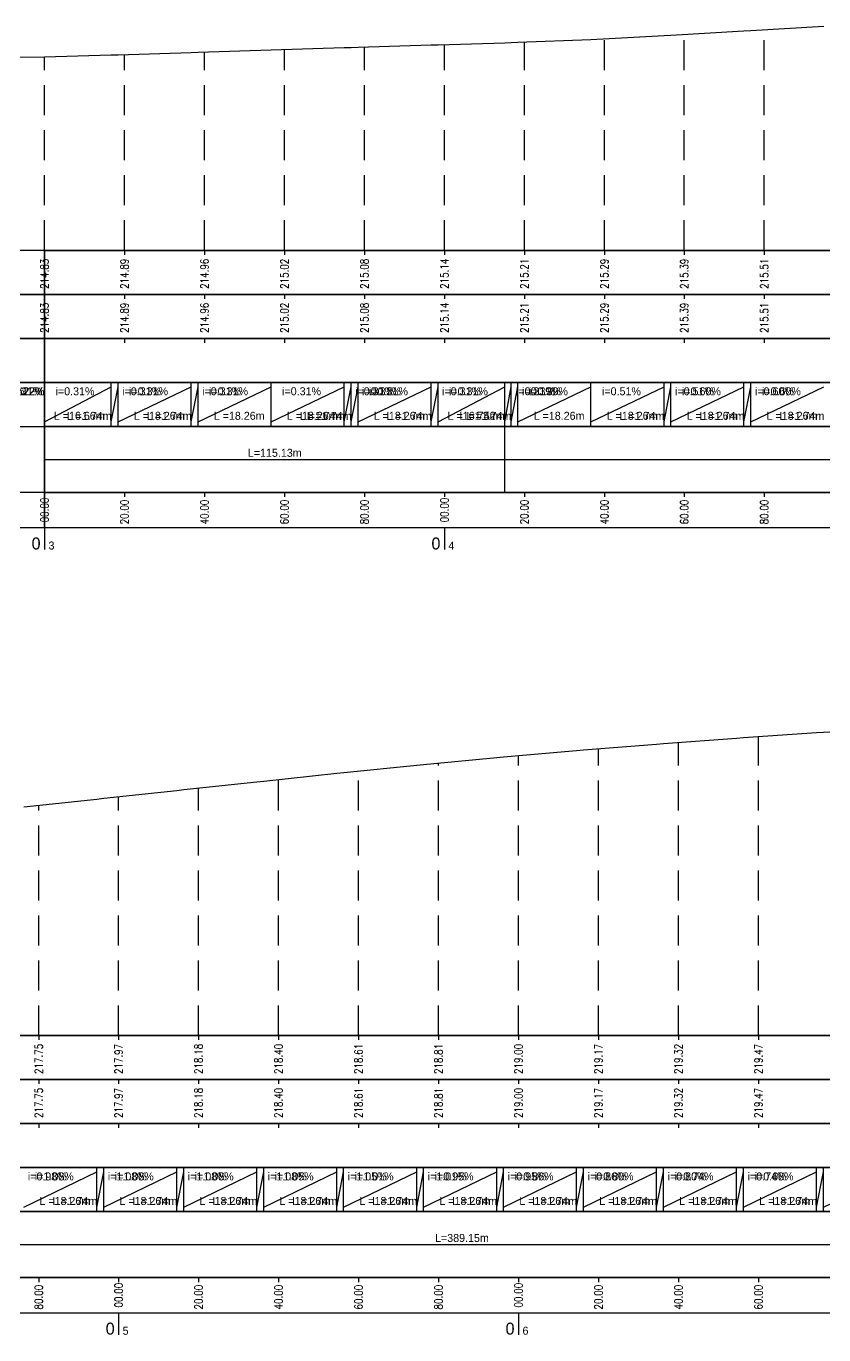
# Model space of a CAD drawing. Header units: metres. Extents: x 7399493 to 7407015, y 5696902 to 5712236.
# Drawn here: x 7406161.8 to 7406361.3, y 5700336.9 to 5700664 of the extents above; entities that cross this region are included whole.
import ezdxf

# ---------------------------------------------------------------- set-up
doc = ezdxf.new("R2010")
doc.units = ezdxf.units.M
doc.linetypes.add('DASHED', pattern=[0.75, 0.5, -0.25])
for name, color, linetype in [('pomoc', 140, 'Continuous'), ('PR_0', 7, 'Continuous'), ('PR_istniejacy_teren', 7, 'Continuous')]:
    doc.layers.add(name, color=color, linetype=linetype)
doc.styles.add('simplex 0.80', font='simplex.shx', dxfattribs={"width": 0.8})

# ---------------------------------------------------------------- blocks, each defined once
blk = doc.blocks.new('*U203')
at = {"layer": 'PR_0', "color": 1, "linetype": 'Continuous', "lineweight": -3, "char_height": 2}
for s, insert, attachment_point in [('i=-0.38%', (7404318.64, 5701496.94), 9), ('i=-0.39%', (7404320.43, 5701496.94), 9), ('i=-0.39%', (7404320.87, 5701496.94), 9), ('i=-0.30%', (7404324.04, 5701496.94), 9), ('i=-0.32%', (7404325.42, 5701496.94), 9), ('i=-0.32%', (7404325.85, 5701496.94), 9), ('i=-0.24%', (7404326.28, 5701496.94), 9), ('i=-0.24%', (7404330.84, 5701496.94), 9), ('i=-0.15%', (7404333.03, 5701496.94), 9), ('i=-0.18%', (7404335.39, 5701496.94), 9), ('i=-0.18%', (7404335.82, 5701496.94), 9), ('i=-0.08%', (7404340.21, 5701496.94), 9), ('i=-0.11%', (7404340.36, 5701496.94), 9), ('i=-0.11%', (7404340.79, 5701496.94), 9), ('i=-0.01%', (7404341.23, 5701496.94), 9), ('i=-0.01%', (7404343.38, 5701496.94), 9), ('i=-0.04%', (7404345.76, 5701496.94), 9), ('i=0.06%', (7404351.26, 5701496.94), 7), ('i=0.02%', (7404354.31, 5701496.94), 7), ('i=0.02%', (7404355.81, 5701496.94), 7), ('i=0.13%', (7404356.23, 5701496.94), 7), ('i=0.13%', (7404360.77, 5701496.94), 7), ('i=0.24%', (7404361.2, 5701496.94), 7), ('i=0.24%', (7404361.63, 5701496.94), 7), ('i=0.20%', (7404361.83, 5701496.94), 7), ('i=0.16%', (7404364.44, 5701496.94), 7), ('i=0.28%', (7404366.16, 5701496.94), 7), ('i=0.21%', (7404370.26, 5701496.94), 7), ('i=0.21%', (7404370.68, 5701496.94), 7), ('i=0.33%', (7404371.11, 5701496.94), 7), ('i=0.33%', (7404375.65, 5701496.94), 7), ('i=0.46%', (7404376.07, 5701496.94), 7), ('i=0.46%', (7404376.49, 5701496.94), 7), ('i=0.40%', (7404377.91, 5701496.94), 7), ('i=0.52%', (7404381.01, 5701496.94), 7), ('i=0.48%', (7404382.08, 5701496.94), 7), ('i=0.47%', (7404385.53, 5701496.94), 7), ('i=0.61%', (7404385.96, 5701496.94), 7), ('i=0.56%', (7404386.24, 5701496.94), 7), ('i=0.51%', (7404390.1, 5701496.94), 7), ('i=0.51%', (7404390.47, 5701496.94), 7), ('i=0.65%', (7404390.9, 5701496.94), 7), ('i=0.58%', (7404393.96, 5701496.94), 7), ('i=0.57%', (7404395.42, 5701496.94), 7), ('i=0.68%', (7404395.84, 5701496.94), 7), ('i=0.68%', (7404396.25, 5701496.94), 7), ('i=0.59%', (7404400.65, 5701496.94), 7), ('i=0.66%', (7404400.77, 5701496.94), 7), ('i=0.66%', (7404401.2, 5701496.94), 7), ('i=0.69%', (7404405.71, 5701496.94), 7), ('i=0.70%', (7404405.73, 5701496.94), 7), ('i=0.70%', (7404405.96, 5701496.94), 7), ('i=0.69%', (7404405.97, 5701496.94), 7), ('i=0.73%', (7404405.97, 5701496.94), 7), ('i=0.73%', (7404406.38, 5701496.94), 7), ('i=0.64%', (7404407.34, 5701496.94), 7), ('i=0.70%', (7404410.65, 5701496.94), 7), ('i=0.61%', (7404414.03, 5701496.94), 7), ('i=0.61%', (7404415.16, 5701496.94), 7), ('i=0.68%', (7404415.58, 5701496.94), 7), ('i=0.68%', (7404420.09, 5701496.94), 7), ('i=0.75%', (7404420.52, 5701496.94), 7), ('i=0.66%', (7404420.72, 5701496.94), 7), ('i=0.65%', (7404425.04, 5701496.94), 7), ('i=0.61%', (7404425.46, 5701496.94), 7), ('i=0.51%', (7404427.41, 5701496.94), 7), ('i=0.51%', (7404429.98, 5701496.94), 7), ('i=0.58%', (7404430.39, 5701496.94), 7), ('i=0.58%', (7404430.81, 5701496.94), 7), ('i=0.49%', (7404434.1, 5701496.94), 7), ('i=0.56%', (7404435.33, 5701496.94), 7), ('i=0.55%', (7404439.84, 5701496.94), 7), ('i=0.62%', (7404440.26, 5701496.94), 7), ('i=0.62%', (7404440.7, 5701496.94), 7), ('i=0.53%', (7404440.79, 5701496.94), 7), ('i=0.58%', (7404445.2, 5701496.94), 7), ('i=0.49%', (7404447.48, 5701496.94), 7), ('i=0.49%', (7404449.72, 5701496.94), 7), ('i=0.56%', (7404450.14, 5701496.94), 7), ('i=0.47%', (7404454.17, 5701496.94), 7), ('i=0.47%', (7404454.64, 5701496.94), 7), ('i=0.53%', (7404455.07, 5701496.94), 7), ('i=0.53%', (7404459.59, 5701496.94), 7), ('i=0.42%', (7404460.01, 5701496.94), 7), ('i=0.33%', (7404460.86, 5701496.94), 7), ('i=0.32%', (7404464.53, 5701496.94), 7), ('i=0.13%', (7404464.95, 5701496.94), 7), ('i=0.13%', (7404465.36, 5701496.94), 7), ('i=0.06%', (7404467.55, 5701496.94), 7), ('i=0.09%', (7404469.88, 5701496.94), 7), ('i=0.09%', (7404470.31, 5701496.94), 7), ('i=0.04%', (7404471.41, 5701496.94), 7), ('i=0.40%', (7404474.82, 5701496.94), 7), ('i=0.40%', (7404475.26, 5701496.94), 7), ('i=0.35%', (7404475.27, 5701496.94), 7), ('i=0.30%', (7404479.43, 5701496.94), 7), ('i=0.43%', (7404479.77, 5701496.94), 7), ('i=0.37%', (7404483.59, 5701496.94), 7), ('i=0.37%', (7404484.29, 5701496.94), 7), ('i=0.38%', (7404484.71, 5701496.94), 7), ('i=0.38%', (7404485.14, 5701496.94), 7), ('i=0.43%', (7404489.67, 5701496.94), 7), ('i=0.43%', (7404490.09, 5701496.94), 7), ('i=0.35%', (7404491.24, 5701496.94), 7), ('i=0.39%', (7404494.62, 5701496.94), 7), ('i=0.39%', (7404499.15, 5701496.94), 7), ('i=0.43%', (7404499.58, 5701496.94), 7), ('i=0.37%', (7404499.68, 5701496.94), 7), ('i=0.37%', (7404500.01, 5701496.94), 7), ('i=0.37%', (7404504.55, 5701496.94), 7), ('i=0.37%', (7404504.97, 5701496.94), 7), ('i=0.31%', (7404507.19, 5701496.94), 7), ('i=0.34%', (7404509.51, 5701496.94), 7), ('i=0.34%', (7404514.06, 5701496.94), 7), ('i=0.37%', (7404514.48, 5701496.94), 7), ('i=0.37%', (7404514.91, 5701496.94), 7), ('i=0.33%', (7404515.8, 5701496.94), 7), ('i=0.35%', (7404519.46, 5701496.94), 7), ('i=0.35%', (7404519.89, 5701496.94), 7), ('i=0.31%', (7404522.98, 5701496.94), 7), ('i=0.31%', (7404524.44, 5701496.94), 7), ('i=0.31%', (7404529, 5701496.94), 7), ('i=0.33%', (7404529.42, 5701496.94), 7), ('i=0.33%', (7404529.85, 5701496.94), 7), ('i=0.30%', (7404531.97, 5701496.94), 7), ('i=0.32%', (7404534.41, 5701496.94), 7), ('i=0.32%', (7404534.84, 5701496.94), 7), ('i=0.31%', (7404537.36, 5701496.94), 7), ('i=0.31%', (7404539.4, 5701496.94), 7), ('i=0.31%', (7404543.96, 5701496.94), 7), ('i=0.31%', (7404544.4, 5701496.94), 7), ('i=0.31%', (7404548.17, 5701496.94), 7), ('i=0.31%', (7404548.96, 5701496.94), 7), ('i=0.31%', (7404549.39, 5701496.94), 7), ('i=0.31%', (7404553.96, 5701496.94), 7), ('i=0.31%', (7404554.39, 5701496.94), 7), ('i=0.31%', (7404558.96, 5701496.94), 7), ('i=0.31%', (7404559.39, 5701496.94), 7), ('i=0.31%', (7404563.96, 5701496.94), 7), ('i=0.31%', (7404564.39, 5701496.94), 7), ('i=0.31%', (7404568.96, 5701496.94), 7), ('i=0.31%', (7404569.39, 5701496.94), 7), ('i=0.31%', (7404573.96, 5701496.94), 7), ('i=0.31%', (7404574.39, 5701496.94), 7), ('i=0.31%', (7404578.96, 5701496.94), 7), ('i=0.31%', (7404579.39, 5701496.94), 7), ('i=0.31%', (7404579.83, 5701496.94), 7), ('i=0.31%', (7404584.39, 5701496.94), 7), ('i=0.31%', (7404588.96, 5701496.94), 7), ('i=0.31%', (7404589.39, 5701496.94), 7), ('i=0.31%', (7404589.83, 5701496.94), 7), ('i=0.31%', (7404594.39, 5701496.94), 7), ('i=0.31%', (7404598.96, 5701496.94), 7), ('i=0.31%', (7404599.39, 5701496.94), 7), ('i=0.31%', (7404603.96, 5701496.94), 7), ('i=0.31%', (7404604.39, 5701496.94), 7), ('i=0.31%', (7404608.96, 5701496.94), 7), ('i=8.22%', (7404609.39, 5701496.94), 7), ('i=8.22%', (7404609.55, 5701496.94), 7), ('L =2.17m', (7404320.85, 5701490.81), 7), ('L =1.79m', (7404323.02, 5701490.81), 7), ('L =0.43m', (7404324.81, 5701490.81), 7), ('L =3.18m', (7404325.24, 5701490.81), 7), ('L =1.38m', (7404328.42, 5701490.81), 7), ('L =0.43m', (7404329.8, 5701490.81), 7), ('L =0.43m', (7404330.23, 5701490.81), 7), ('L =4.56m', (7404330.66, 5701490.81), 7), ('L =2.19m', (7404335.21, 5701490.81), 7), ('L =2.36m', (7404337.4, 5701490.81), 7), ('L =3.05m', (7404349.94, 5701490.81), 9), ('L =0.43m', (7404339.76, 5701490.81), 7), ('L =4.39m', (7404340.19, 5701490.81), 7), ('L =1.49m', (7404351.43, 5701490.81), 9), ('L =0.43m', (7404351.86, 5701490.81), 9), ('L =0.15m', (7404344.58, 5701490.81), 7), ('L =0.43m', (7404344.73, 5701490.81), 7), ('L =0.43m', (7404345.17, 5701490.81), 7), ('L =4.54m', (7404356.39, 5701490.81), 9), ('L =2.16m', (7404345.6, 5701490.81), 7), ('L =0.43m', (7404356.82, 5701490.81), 9), ('L =0.43m', (7404357.26, 5701490.81), 9), ('L =0.20m', (7404357.46, 5701490.81), 9), ('L =2.38m', (7404347.76, 5701490.81), 7), ('L =2.61m', (7404360.06, 5701490.81), 9), ('L =1.72m', (7404361.78, 5701490.81), 9), ('L =4.10m', (7404365.89, 5701490.81), 9), ('L =0.42m', (7404366.31, 5701490.81), 9), ('L =0.43m', (7404366.74, 5701490.81), 9), ('L =4.54m', (7404371.27, 5701490.81), 9), ('L =0.42m', (7404371.69, 5701490.81), 9), ('L =0.42m', (7404372.11, 5701490.81), 9), ('L =1.43m', (7404373.54, 5701490.81), 9), ('L =3.10m', (7404376.64, 5701490.81), 9), ('L =1.06m', (7404377.7, 5701490.81), 9), ('L =3.45m', (7404381.15, 5701490.81), 9), ('L =0.43m', (7404381.58, 5701490.81), 9), ('L =0.28m', (7404381.86, 5701490.81), 9), ('L =3.86m', (7404385.72, 5701490.81), 9), ('L =0.37m', (7404386.09, 5701490.81), 9), ('L =0.43m', (7404386.53, 5701490.81), 9), ('L =3.06m', (7404389.58, 5701490.81), 9), ('L =1.46m', (7404391.04, 5701490.81), 9), ('L =0.42m', (7404391.46, 5701490.81), 9), ('L =0.42m', (7404391.88, 5701490.81), 9), ('L =4.39m', (7404396.27, 5701490.81), 9), ('L =0.13m', (7404396.4, 5701490.81), 9), ('L =0.43m', (7404396.83, 5701490.81), 9), ('L =4.51m', (7404401.33, 5701490.81), 9), ('L =0.02m', (7404401.36, 5701490.81), 9), ('L =0.23m', (7404401.59, 5701490.81), 9), ('L =0.01m', (7404401.6, 5701490.81), 9), ('L =0.00m', (7404401.6, 5701490.81), 9), ('L =0.40m', (7404402, 5701490.81), 9), ('L =0.96m', (7404402.96, 5701490.81), 9), ('L =3.31m', (7404406.27, 5701490.81), 9), ('L =3.38m', (7404409.65, 5701490.81), 9), ('L =1.13m', (7404410.78, 5701490.81), 9), ('L =0.42m', (7404411.21, 5701490.81), 9), ('L =4.51m', (7404415.72, 5701490.81), 9), ('L =0.43m', (7404416.14, 5701490.81), 9), ('L =0.20m', (7404416.34, 5701490.81), 9), ('L =4.32m', (7404420.66, 5701490.81), 9), ('L =0.42m', (7404421.08, 5701490.81), 9), ('L =1.95m', (7404423.03, 5701490.81), 9), ('L =2.57m', (7404425.6, 5701490.81), 9), ('L =0.41m', (7404426.02, 5701490.81), 9), ('L =0.41m', (7404426.43, 5701490.81), 9), ('L =3.29m', (7404429.72, 5701490.81), 9), ('L =1.23m', (7404430.95, 5701490.81), 9), ('L =4.51m', (7404435.46, 5701490.81), 9), ('L =0.42m', (7404435.89, 5701490.81), 9), ('L =0.43m', (7404436.32, 5701490.81), 9), ('L =0.09m', (7404436.41, 5701490.81), 9), ('L =4.41m', (7404440.83, 5701490.81), 9), ('L =2.28m', (7404443.1, 5701490.81), 9), ('L =2.24m', (7404445.35, 5701490.81), 9), ('L =0.42m', (7404445.76, 5701490.81), 9), ('L =4.03m', (7404449.79, 5701490.81), 9), ('L =0.47m', (7404450.27, 5701490.81), 9), ('L =0.43m', (7404450.7, 5701490.81), 9), ('L =4.51m', (7404455.21, 5701490.81), 9), ('L =0.42m', (7404455.63, 5701490.81), 9), ('L =0.85m', (7404456.49, 5701490.81), 9), ('L =3.67m', (7404460.16, 5701490.81), 9), ('L =0.41m', (7404460.57, 5701490.81), 9), ('L =0.42m', (7404460.99, 5701490.81), 9), ('L =2.19m', (7404463.18, 5701490.81), 9), ('L =2.33m', (7404465.51, 5701490.81), 9), ('L =0.43m', (7404465.94, 5701490.81), 9), ('L =1.10m', (7404467.03, 5701490.81), 9), ('L =3.41m', (7404470.45, 5701490.81), 9), ('L =0.43m', (7404470.88, 5701490.81), 9), ('L =0.01m', (7404470.89, 5701490.81), 9), ('L =4.16m', (7404475.05, 5701490.81), 9), ('L =0.34m', (7404475.39, 5701490.81), 9), ('L =3.83m', (7404479.22, 5701490.81), 9), ('L =0.69m', (7404479.91, 5701490.81), 9), ('L =0.43m', (7404480.34, 5701490.81), 9), ('L =0.42m', (7404480.76, 5701490.81), 9), ('L =4.53m', (7404485.29, 5701490.81), 9), ('L =0.42m', (7404485.72, 5701490.81), 9), ('L =1.15m', (7404486.87, 5701490.81), 9), ('L =3.38m', (7404490.25, 5701490.81), 9), ('L =4.53m', (7404494.78, 5701490.81), 9), ('L =0.43m', (7404495.21, 5701490.81), 9), ('L =0.09m', (7404495.3, 5701490.81), 9), ('L =0.34m', (7404495.64, 5701490.81), 9), ('L =4.53m', (7404500.17, 5701490.81), 9), ('L =0.42m', (7404500.59, 5701490.81), 9), ('L =2.23m', (7404502.82, 5701490.81), 9), ('L =2.32m', (7404505.14, 5701490.81), 9), ('L =4.55m', (7404509.68, 5701490.81), 9), ('L =0.42m', (7404510.11, 5701490.81), 9), ('L =0.43m', (7404510.54, 5701490.81), 9), ('L =0.89m', (7404511.43, 5701490.81), 9), ('L =3.66m', (7404515.08, 5701490.81), 9), ('L =0.43m', (7404515.51, 5701490.81), 9), ('L =3.09m', (7404518.6, 5701490.81), 9), ('L =1.46m', (7404520.06, 5701490.81), 9), ('L =4.56m', (7404524.62, 5701490.81), 9), ('L =0.43m', (7404525.05, 5701490.81), 9), ('L =0.43m', (7404525.48, 5701490.81), 9), ('L =2.12m', (7404527.59, 5701490.81), 9), ('L =2.44m', (7404530.03, 5701490.81), 9), ('L =0.43m', (7404530.47, 5701490.81), 9), ('L =2.52m', (7404532.99, 5701490.81), 9), ('L =2.04m', (7404535.03, 5701490.81), 9), ('L =4.56m', (7404539.59, 5701490.81), 9), ('L =0.43m', (7404540.02, 5701490.81), 9), ('L =3.78m', (7404543.8, 5701490.81), 9), ('L =0.79m', (7404544.59, 5701490.81), 9), ('L =0.43m', (7404545.02, 5701490.81), 9), ('L =4.57m', (7404549.59, 5701490.81), 9), ('L =0.43m', (7404550.02, 5701490.81), 9), ('L =4.57m', (7404554.59, 5701490.81), 9), ('L =0.43m', (7404555.02, 5701490.81), 9), ('L =4.57m', (7404559.59, 5701490.81), 9), ('L =0.43m', (7404560.02, 5701490.81), 9), ('L =4.57m', (7404564.59, 5701490.81), 9), ('L =0.43m', (7404565.02, 5701490.81), 9), ('L =4.57m', (7404569.59, 5701490.81), 9), ('L =0.43m', (7404570.02, 5701490.81), 9), ('L =4.57m', (7404574.59, 5701490.81), 9), ('L =0.43m', (7404575.02, 5701490.81), 9), ('L =0.43m', (7404575.45, 5701490.81), 9), ('L =4.57m', (7404580.02, 5701490.81), 9), ('L =4.57m', (7404584.59, 5701490.81), 9), ('L =0.43m', (7404585.02, 5701490.81), 9), ('L =0.43m', (7404585.45, 5701490.81), 9), ('L =4.57m', (7404590.02, 5701490.81), 9), ('L =4.57m', (7404594.59, 5701490.81), 9), ('L =0.43m', (7404595.02, 5701490.81), 9), ('L =4.57m', (7404599.59, 5701490.81), 9), ('L =0.43m', (7404600.02, 5701490.81), 9), ('L =4.57m', (7404604.59, 5701490.81), 9), ('L =0.43m', (7404605.02, 5701490.81), 9), ('L =0.15m', (7404605.17, 5701490.81), 9), ('L =1.59m', (7404606.76, 5701490.81), 9)]:
    blk.add_mtext(s, dxfattribs=dict(at, insert=insert, attachment_point=attachment_point))
blk = doc.blocks.new('*U225')
at = {"layer": 'pomoc', "color": 7, "linetype": 'DASHED', "lineweight": -3, "ltscale": 15}
for p, q in [((640, 0), (640, 73.24)), ((660, 0), (660, 74.7)), ((600, 0), (600, 69.95)), ((620, 0), (620, 71.66)), ((560, 0), (560, 66.09)), ((580, 0), (580, 68.09)), ((540, 0), (540, 64)), ((500, 0), (500, 59.69)), ((520, 0), (520, 61.85)), ((480, 0), (480, 57.53))]:
    blk.add_line(p, q, dxfattribs=at)
at = {"layer": 'pomoc', "color": 7, "linetype": 'Continuous', "lineweight": -3}
for p, q in [((0, 0), (844.51, 0)), ((480, -11), (480, -12.1)), ((500, -11), (500, -12.1)), ((520, -11), (520, -12.1)), ((540, -11), (540, -12.1)), ((560, -11), (560, -12.1)), ((580, -11), (580, -12.1)), ((600, -11), (600, -12.1)), ((620, -11), (620, -12.1)), ((640, -11), (640, -12.1)), ((660, -11), (660, -12.1)), ((480, -22), (480, -23.1)), ((500, -22), (500, -23.1)), ((520, -22), (520, -23.1)), ((540, -22), (540, -23.1)), ((560, -22), (560, -23.1)), ((580, -22), (580, -23.1)), ((600, -22), (600, -23.1)), ((620, -22), (620, -23.1)), ((640, -22), (640, -23.1)), ((660, -22), (660, -23.1)), ((480, -60.5), (480, -61.6)), ((500, -60.5), (500, -61.6)), ((520, -60.5), (520, -61.6)), ((540, -60.5), (540, -61.6)), ((560, -60.5), (560, -61.6)), ((580, -60.5), (580, -61.6)), ((600, -60.5), (600, -61.6)), ((620, -60.5), (620, -61.6)), ((640, -60.5), (640, -61.6)), ((660, -60.5), (660, -61.6)), ((500, -69.3), (500, -74.8)), ((600, -69.3), (600, -74.8))]:
    blk.add_line(p, q, dxfattribs=at)
at = {"layer": 'pomoc', "color": 1, "linetype": 'Continuous', "lineweight": -3}
for p, q in [((480, 0), (480, -1.1)), ((500, 0), (500, -1.1)), ((520, 0), (520, -1.1)), ((540, 0), (540, -1.1)), ((560, 0), (560, -1.1)), ((580, 0), (580, -1.1)), ((600, 0), (600, -1.1)), ((620, 0), (620, -1.1)), ((640, 0), (640, -1.1)), ((660, 0), (660, -1.1)), ((480, -22), (480, -23.1)), ((500, -22), (500, -23.1)), ((520, -22), (520, -23.1)), ((540, -22), (540, -23.1)), ((560, -22), (560, -23.1)), ((580, -22), (580, -23.1)), ((600, -22), (600, -23.1)), ((620, -22), (620, -23.1)), ((640, -22), (640, -23.1)), ((660, -22), (660, -23.1)), ((476.27, -42.9), (494.54, -34.1)), ((494.54, -44), (494.54, -33)), ((494.54, -42.9), (496.27, -34.1)), ((496.27, -44), (496.27, -33)), ((496.27, -42.9), (514.54, -34.1)), ((514.54, -44), (514.54, -33)), ((514.54, -42.9), (516.27, -34.1)), ((516.27, -44), (516.27, -33)), ((516.27, -42.9), (534.54, -34.1)), ((534.54, -44), (534.54, -33)), ((534.54, -42.9), (536.27, -34.1)), ((536.27, -44), (536.27, -33)), ((536.27, -42.9), (554.54, -34.1)), ((554.54, -44), (554.54, -33)), ((554.54, -42.9), (556.27, -34.1)), ((556.27, -44), (556.27, -33)), ((556.27, -42.9), (574.54, -34.1)), ((574.54, -44), (574.54, -33)), ((574.54, -42.9), (576.27, -34.1)), ((576.27, -44), (576.27, -33)), ((576.27, -42.9), (594.54, -34.1)), ((594.54, -44), (594.54, -33)), ((594.54, -42.9), (596.27, -34.1)), ((596.27, -44), (596.27, -33)), ((596.27, -42.9), (614.54, -34.1)), ((614.54, -44), (614.54, -33)), ((614.54, -42.9), (616.27, -34.1)), ((616.27, -44), (616.27, -33)), ((616.27, -42.9), (634.54, -34.1)), ((634.54, -44), (634.54, -33)), ((634.54, -42.9), (636.27, -34.1)), ((636.27, -44), (636.27, -33)), ((636.27, -42.9), (654.54, -34.1)), ((654.54, -44), (654.54, -33)), ((654.54, -42.9), (656.27, -34.1)), ((656.27, -44), (656.27, -33)), ((656.27, -42.9), (674.54, -34.1)), ((674.54, -44), (674.54, -33)), ((674.54, -42.9), (676.27, -34.1)), ((676.27, -44), (676.27, -33)), ((676.27, -42.9), (694.54, -34.1)), ((391.27, -52.25), (780.41, -52.25))]:
    blk.add_line(p, q, dxfattribs=at)
at = {"layer": 'pomoc', "color": 7, "linetype": 'Continuous', "lineweight": -3}
for points in [[(0, -11), (844.51, -11), (844.51, 0), (0, 0)], [(0, -22), (844.51, -22), (844.51, -11), (0, -11)], [(0, -33), (844.51, -33), (844.51, -22), (0, -22)], [(0, -33), (844.51, -33), (844.51, -22), (0, -22)], [(0, -44), (844.51, -44), (844.51, -33), (0, -33)], [(0, -60.5), (844.51, -60.5), (844.51, -44), (0, -44)], [(0, -69.3), (844.51, -69.3), (844.51, -60.5), (0, -60.5)]]:
    blk.add_3dface(points, dxfattribs=at)
blk = doc.blocks.new('*U223')
at = {"layer": 'pomoc', "color": 1, "linetype": 'Continuous', "lineweight": -3, "char_height": 2, "attachment_point": 6, "rotation": 90, "style": 'simplex 0.80'}
for s, insert in [('217.75', (7404272.32, 5700412.7)), ('217.97', (7404292.32, 5700412.7)), ('218.18', (7404312.32, 5700412.7)), ('218.40', (7404332.32, 5700412.7)), ('218.61', (7404352.32, 5700412.7)), ('218.81', (7404372.32, 5700412.7)), ('219.00', (7404392.32, 5700412.7)), ('219.17', (7404412.32, 5700412.7)), ('219.32', (7404432.32, 5700412.7)), ('219.47', (7404452.32, 5700412.7))]:
    blk.add_mtext(s, dxfattribs=dict(at, insert=insert))
blk = doc.blocks.new('*U222')
at = {"layer": 'pomoc', "color": 1, "linetype": 'Continuous', "lineweight": -3, "char_height": 2, "attachment_point": 6, "rotation": 90, "style": 'simplex 0.80'}
for s, insert in [('217.75', (7404272.32, 5700401.7)), ('217.97', (7404292.32, 5700401.7)), ('218.18', (7404312.32, 5700401.7)), ('218.40', (7404332.32, 5700401.7)), ('218.61', (7404352.32, 5700401.7)), ('218.81', (7404372.32, 5700401.7)), ('219.00', (7404392.32, 5700401.7)), ('219.17', (7404412.32, 5700401.7)), ('219.32', (7404432.32, 5700401.7)), ('219.47', (7404452.32, 5700401.7))]:
    blk.add_mtext(s, dxfattribs=dict(at, insert=insert))
blk = doc.blocks.new('*U221')
at = {"layer": 'PR_0', "color": 1, "linetype": 'Continuous', "lineweight": -3, "char_height": 2}
for s, insert, attachment_point in [('i=0.98%', (7404269.61, 5700378.54), 7), ('i=1.08%', (7404271.35, 5700378.54), 7), ('i=1.08%', (7404289.61, 5700378.54), 7), ('i=1.08%', (7404291.35, 5700378.54), 7), ('i=1.08%', (7404309.61, 5700378.54), 7), ('i=1.08%', (7404311.35, 5700378.54), 7), ('i=1.08%', (7404329.61, 5700378.54), 7), ('i=1.05%', (7404331.35, 5700378.54), 7), ('i=1.05%', (7404349.61, 5700378.54), 7), ('i=1.01%', (7404351.35, 5700378.54), 7), ('i=1.01%', (7404369.61, 5700378.54), 7), ('i=0.95%', (7404371.35, 5700378.54), 7), ('i=0.95%', (7404389.61, 5700378.54), 7), ('i=0.86%', (7404391.35, 5700378.54), 7), ('i=0.86%', (7404409.61, 5700378.54), 7), ('i=0.80%', (7404411.35, 5700378.54), 7), ('i=0.80%', (7404429.61, 5700378.54), 7), ('i=0.74%', (7404431.35, 5700378.54), 7), ('i=0.74%', (7404449.61, 5700378.54), 7), ('i=0.68%', (7404451.35, 5700378.54), 7), ('L =18.26m', (7404285.23, 5700372.41), 9), ('L =1.74m', (7404286.97, 5700372.41), 9), ('L =18.26m', (7404305.23, 5700372.41), 9), ('L =1.74m', (7404306.97, 5700372.41), 9), ('L =18.26m', (7404325.23, 5700372.41), 9), ('L =1.74m', (7404326.97, 5700372.41), 9), ('L =18.26m', (7404345.23, 5700372.41), 9), ('L =1.74m', (7404346.97, 5700372.41), 9), ('L =18.26m', (7404365.23, 5700372.41), 9), ('L =1.74m', (7404366.97, 5700372.41), 9), ('L =18.26m', (7404385.23, 5700372.41), 9), ('L =1.74m', (7404386.97, 5700372.41), 9), ('L =18.26m', (7404405.23, 5700372.41), 9), ('L =1.74m', (7404406.97, 5700372.41), 9), ('L =18.26m', (7404425.23, 5700372.41), 9), ('L =1.74m', (7404426.97, 5700372.41), 9), ('L =18.26m', (7404445.23, 5700372.41), 9), ('L =1.74m', (7404446.97, 5700372.41), 9), ('L =18.26m', (7404465.23, 5700372.41), 9), ('L =1.74m', (7404466.97, 5700372.41), 9)]:
    blk.add_mtext(s, dxfattribs=dict(at, insert=insert, attachment_point=attachment_point))
blk = doc.blocks.new('*U220')
at = {"layer": 'pomoc', "color": 1, "linetype": 'Continuous', "lineweight": -3, "insert": (7404378.17, 5700363.16), "char_height": 2, "attachment_point": 8}
blk.add_mtext('L=389.15m', dxfattribs=at)
blk = doc.blocks.new('*U219')
at = {"layer": 'pomoc', "color": 1, "linetype": 'Continuous', "lineweight": -3, "char_height": 2, "attachment_point": 5, "rotation": 90, "style": 'simplex 0.80'}
for s, insert in [('80.00', (7404272.32, 5700349.39)), ('00.00', (7404292.32, 5700349.89)), ('20.00', (7404312.32, 5700349.39)), ('40.00', (7404332.32, 5700349.39)), ('60.00', (7404352.32, 5700349.39)), ('80.00', (7404372.32, 5700349.39)), ('00.00', (7404392.32, 5700349.89)), ('20.00', (7404412.32, 5700349.39)), ('40.00', (7404432.32, 5700349.39)), ('60.00', (7404452.32, 5700349.39))]:
    blk.add_mtext(s, dxfattribs=dict(at, insert=insert))
blk = doc.blocks.new('*U218')
at = {"layer": 'pomoc', "color": 1, "linetype": 'Continuous', "lineweight": -3}
for s, insert, char_height, attachment_point in [('0', (7404291.32, 5700339.99), 3, 9), ('5', (7404293.32, 5700339.98), 2, 7), ('0', (7404391.32, 5700339.99), 3, 9), ('6', (7404393.32, 5700339.98), 2, 7)]:
    blk.add_mtext(s, dxfattribs=dict(at, insert=insert, char_height=char_height, attachment_point=attachment_point))
blk = doc.blocks.new('*U265')
at = {"layer": 'pomoc', "color": 1, "linetype": 'Continuous', "lineweight": -3, "char_height": 2, "attachment_point": 6, "rotation": 90, "style": 'simplex 0.80'}
for s, insert in [('214.83', (7403781.69, 5701203.02)), ('214.89', (7403801.69, 5701203.02)), ('214.96', (7403821.69, 5701203.02)), ('215.02', (7403841.69, 5701203.02)), ('215.08', (7403861.69, 5701203.02)), ('215.14', (7403881.69, 5701203.02)), ('215.21', (7403901.69, 5701203.02)), ('215.29', (7403921.69, 5701203.02)), ('215.39', (7403941.69, 5701203.02)), ('215.51', (7403961.69, 5701203.02))]:
    blk.add_mtext(s, dxfattribs=dict(at, insert=insert))
blk = doc.blocks.new('*U264')
at = {"layer": 'pomoc', "color": 1, "linetype": 'Continuous', "lineweight": -3, "char_height": 2, "attachment_point": 6, "rotation": 90, "style": 'simplex 0.80'}
for s, insert in [('214.83', (7403781.69, 5701192.02)), ('214.89', (7403801.69, 5701192.02)), ('214.96', (7403821.69, 5701192.02)), ('215.02', (7403841.69, 5701192.02)), ('215.08', (7403861.69, 5701192.02)), ('215.14', (7403881.69, 5701192.02)), ('215.21', (7403901.69, 5701192.02)), ('215.29', (7403921.69, 5701192.02)), ('215.39', (7403941.69, 5701192.02)), ('215.51', (7403961.69, 5701192.02))]:
    blk.add_mtext(s, dxfattribs=dict(at, insert=insert))
blk = doc.blocks.new('*U263')
at = {"layer": 'PR_0', "color": 1, "linetype": 'Continuous', "lineweight": -3, "char_height": 2}
for s, insert, attachment_point in [('i=0.31%', (7403784.44, 5701168.86), 7), ('i=0.31%', (7403801.1, 5701168.86), 7), ('i=0.31%', (7403802.84, 5701168.86), 7), ('i=0.31%', (7403821.1, 5701168.86), 7), ('i=0.31%', (7403822.84, 5701168.86), 7), ('i=0.31%', (7403841.1, 5701168.86), 7), ('i=0.31%', (7403859.36, 5701168.86), 7), ('i=0.31%', (7403861.1, 5701168.86), 7), ('i=0.31%', (7403862.84, 5701168.86), 7), ('i=0.31%', (7403881.1, 5701168.86), 7), ('i=0.31%', (7403882.84, 5701168.86), 7), ('i=0.31%', (7403899.58, 5701168.86), 7), ('i=0.39%', (7403901.1, 5701168.86), 7), ('i=0.39%', (7403902.84, 5701168.86), 7), ('i=0.51%', (7403921.1, 5701168.86), 7), ('i=0.51%', (7403939.36, 5701168.86), 7), ('i=0.60%', (7403941.1, 5701168.86), 7), ('i=0.60%', (7403959.36, 5701168.86), 7), ('i=0.60%', (7403961.1, 5701168.86), 7), ('L =16.66m', (7403796.72, 5701162.73), 9), ('L =1.74m', (7403798.46, 5701162.73), 9), ('L =18.26m', (7403816.72, 5701162.73), 9), ('L =1.74m', (7403818.46, 5701162.73), 9), ('L =18.26m', (7403836.72, 5701162.73), 9), ('L =18.26m', (7403854.98, 5701162.73), 9), ('L =1.74m', (7403856.72, 5701162.73), 9), ('L =1.74m', (7403858.46, 5701162.73), 9), ('L =18.26m', (7403876.72, 5701162.73), 9), ('L =1.74m', (7403878.46, 5701162.73), 9), ('L =16.74m', (7403895.2, 5701162.73), 9), ('L =1.52m', (7403896.72, 5701162.73), 9), ('L =1.74m', (7403898.46, 5701162.73), 9), ('L =18.26m', (7403916.72, 5701162.73), 9), ('L =18.26m', (7403934.98, 5701162.73), 9), ('L =1.74m', (7403936.72, 5701162.73), 9), ('L =18.26m', (7403954.98, 5701162.73), 9), ('L =1.74m', (7403956.72, 5701162.73), 9), ('L =18.26m', (7403974.98, 5701162.73), 9), ('L =1.74m', (7403976.72, 5701162.73), 9)]:
    blk.add_mtext(s, dxfattribs=dict(at, insert=insert, attachment_point=attachment_point))
blk = doc.blocks.new('*U262')
at = {"layer": 'pomoc', "color": 1, "linetype": 'Continuous', "lineweight": -3, "insert": (7403839.26, 5701153.48), "char_height": 2, "attachment_point": 8}
blk.add_mtext('L=115.13m', dxfattribs=at)
blk = doc.blocks.new('*U261')
at = {"layer": 'pomoc', "color": 1, "linetype": 'Continuous', "lineweight": -3, "char_height": 2, "attachment_point": 5, "rotation": 90, "style": 'simplex 0.80'}
for s, insert in [('00.00', (7403781.69, 5701140.21)), ('20.00', (7403801.69, 5701139.71)), ('40.00', (7403821.69, 5701139.71)), ('60.00', (7403841.69, 5701139.71)), ('80.00', (7403861.69, 5701139.71)), ('00.00', (7403881.69, 5701140.21)), ('20.00', (7403901.69, 5701139.71)), ('40.00', (7403921.69, 5701139.71)), ('60.00', (7403941.69, 5701139.71)), ('80.00', (7403961.69, 5701139.71))]:
    blk.add_mtext(s, dxfattribs=dict(at, insert=insert))

msp = doc.modelspace()

# ---------------------------------------------------------------- linework, layer by layer
at = {"layer": 'pomoc', "color": 7, "linetype": 'DASHED', "lineweight": -3, "ltscale": 15}
for p, q in [((7406326.36, 5700607.95), (7406326.36, 5700661.89)), ((7406346.36, 5700607.95), (7406346.36, 5700663.08)), ((7406226.36, 5700607.95), (7406226.36, 5700658.14)), ((7406246.36, 5700607.95), (7406246.36, 5700658.76)), ((7406266.36, 5700607.95), (7406266.36, 5700659.38)), ((7406286.36, 5700607.95), (7406286.36, 5700660.02)), ((7406306.36, 5700607.95), (7406306.36, 5700660.84)), ((7406166.36, 5700607.95), (7406166.36, 5700656.28)), ((7406186.36, 5700607.95), (7406186.36, 5700656.9)), ((7406206.36, 5700607.95), (7406206.36, 5700657.52))]:
    msp.add_line(p, q, dxfattribs=at)
at = {"layer": 'pomoc', "color": 7, "linetype": 'Continuous', "lineweight": -3}
for p, q in [((7406166.36, 5700607.95), (7407002.71, 5700607.95)), ((7406166.36, 5700596.95), (7406166.36, 5700595.85)), ((7406186.36, 5700596.95), (7406186.36, 5700595.85)), ((7406206.36, 5700596.95), (7406206.36, 5700595.85)), ((7406226.36, 5700596.95), (7406226.36, 5700595.85)), ((7406246.36, 5700596.95), (7406246.36, 5700595.85)), ((7406266.36, 5700596.95), (7406266.36, 5700595.85)), ((7406286.36, 5700596.95), (7406286.36, 5700595.85)), ((7406306.36, 5700596.95), (7406306.36, 5700595.85)), ((7406326.36, 5700596.95), (7406326.36, 5700595.85)), ((7406346.36, 5700596.95), (7406346.36, 5700595.85)), ((7406166.36, 5700585.95), (7406166.36, 5700584.85)), ((7406186.36, 5700585.95), (7406186.36, 5700584.85)), ((7406206.36, 5700585.95), (7406206.36, 5700584.85)), ((7406226.36, 5700585.95), (7406226.36, 5700584.85)), ((7406246.36, 5700585.95), (7406246.36, 5700584.85)), ((7406266.36, 5700585.95), (7406266.36, 5700584.85)), ((7406286.36, 5700585.95), (7406286.36, 5700584.85)), ((7406306.36, 5700585.95), (7406306.36, 5700584.85)), ((7406326.36, 5700585.95), (7406326.36, 5700584.85)), ((7406346.36, 5700585.95), (7406346.36, 5700584.85)), ((7406166.36, 5700547.45), (7406166.36, 5700546.35)), ((7406166.36, 5700547.45), (7406166.36, 5700546.35)), ((7406186.36, 5700547.45), (7406186.36, 5700546.35)), ((7406206.36, 5700547.45), (7406206.36, 5700546.35)), ((7406226.36, 5700547.45), (7406226.36, 5700546.35)), ((7406246.36, 5700547.45), (7406246.36, 5700546.35)), ((7406266.36, 5700547.45), (7406266.36, 5700546.35)), ((7406286.36, 5700547.45), (7406286.36, 5700546.35)), ((7406306.36, 5700547.45), (7406306.36, 5700546.35)), ((7406326.36, 5700547.45), (7406326.36, 5700546.35)), ((7406346.36, 5700547.45), (7406346.36, 5700546.35)), ((7406166.36, 5700538.65), (7406166.36, 5700533.15)), ((7406266.36, 5700538.65), (7406266.36, 5700533.15))]:
    msp.add_line(p, q, dxfattribs=at)
at = {"layer": 'pomoc', "color": 1, "linetype": 'Continuous', "lineweight": -3}
for p, q in [((7406166.36, 5700607.95), (7406166.36, 5700606.85)), ((7406186.36, 5700607.95), (7406186.36, 5700606.85)), ((7406206.36, 5700607.95), (7406206.36, 5700606.85)), ((7406226.36, 5700607.95), (7406226.36, 5700606.85)), ((7406246.36, 5700607.95), (7406246.36, 5700606.85)), ((7406266.36, 5700607.95), (7406266.36, 5700606.85)), ((7406286.36, 5700607.95), (7406286.36, 5700606.85)), ((7406306.36, 5700607.95), (7406306.36, 5700606.85)), ((7406326.36, 5700607.95), (7406326.36, 5700606.85)), ((7406346.36, 5700607.95), (7406346.36, 5700606.85)), ((7406166.36, 5700585.95), (7406166.36, 5700584.85)), ((7406186.36, 5700585.95), (7406186.36, 5700584.85)), ((7406206.36, 5700585.95), (7406206.36, 5700584.85)), ((7406226.36, 5700585.95), (7406226.36, 5700584.85)), ((7406246.36, 5700585.95), (7406246.36, 5700584.85)), ((7406266.36, 5700585.95), (7406266.36, 5700584.85)), ((7406286.36, 5700585.95), (7406286.36, 5700584.85)), ((7406306.36, 5700585.95), (7406306.36, 5700584.85)), ((7406326.36, 5700585.95), (7406326.36, 5700584.85)), ((7406346.36, 5700585.95), (7406346.36, 5700584.85)), ((7406166.36, 5700563.95), (7406166.36, 5700574.95)), ((7406166.36, 5700565.05), (7406183.02, 5700573.85)), ((7406183.02, 5700563.95), (7406183.02, 5700574.95)), ((7406183.02, 5700565.05), (7406184.76, 5700573.85)), ((7406184.76, 5700563.95), (7406184.76, 5700574.95)), ((7406184.76, 5700565.05), (7406203.02, 5700573.85)), ((7406203.02, 5700563.95), (7406203.02, 5700574.95)), ((7406203.02, 5700565.05), (7406204.76, 5700573.85)), ((7406204.76, 5700563.95), (7406204.76, 5700574.95)), ((7406204.76, 5700565.05), (7406223.02, 5700573.85)), ((7406223.02, 5700563.95), (7406223.02, 5700574.95)), ((7406223.02, 5700565.05), (7406241.28, 5700573.85)), ((7406241.28, 5700563.95), (7406241.28, 5700574.95)), ((7406241.28, 5700565.05), (7406243.02, 5700573.85)), ((7406243.02, 5700563.95), (7406243.02, 5700574.95)), ((7406243.02, 5700565.05), (7406244.76, 5700573.85)), ((7406244.76, 5700563.95), (7406244.76, 5700574.95)), ((7406244.76, 5700565.05), (7406263.02, 5700573.85)), ((7406263.02, 5700563.95), (7406263.02, 5700574.95)), ((7406263.02, 5700565.05), (7406264.76, 5700573.85)), ((7406264.76, 5700563.95), (7406264.76, 5700574.95)), ((7406264.76, 5700565.05), (7406281.5, 5700573.85)), ((7406281.5, 5700563.95), (7406281.5, 5700574.95)), ((7406281.5, 5700565.05), (7406283.02, 5700573.85)), ((7406283.02, 5700563.95), (7406283.02, 5700574.95)), ((7406283.02, 5700565.05), (7406284.76, 5700573.85)), ((7406284.76, 5700563.95), (7406284.76, 5700574.95)), ((7406284.76, 5700565.05), (7406303.02, 5700573.85)), ((7406303.02, 5700563.95), (7406303.02, 5700574.95)), ((7406303.02, 5700565.05), (7406321.28, 5700573.85)), ((7406321.28, 5700563.95), (7406321.28, 5700574.95)), ((7406321.28, 5700565.05), (7406323.02, 5700573.85)), ((7406323.02, 5700563.95), (7406323.02, 5700574.95)), ((7406323.02, 5700565.05), (7406341.28, 5700573.85)), ((7406341.28, 5700563.95), (7406341.28, 5700574.95)), ((7406341.28, 5700565.05), (7406343.02, 5700573.85)), ((7406343.02, 5700563.95), (7406343.02, 5700574.95)), ((7406343.02, 5700565.05), (7406361.28, 5700573.85)), ((7406166.36, 5700547.45), (7406166.36, 5700563.95)), ((7406281.5, 5700547.45), (7406281.5, 5700563.95)), ((7406166.36, 5700555.7), (7406281.5, 5700555.7)), ((7406281.5, 5700555.7), (7406501.68, 5700555.7))]:
    msp.add_line(p, q, dxfattribs=at)
at = {"layer": 'pomoc', "color": 7, "linetype": 'Continuous', "lineweight": -3}
for points in [[(7405866.36, 5700596.95), (7406166.36, 5700596.95), (7406166.36, 5700607.95), (7405866.36, 5700607.95)], [(7406166.36, 5700596.95), (7406166.36, 5700607.95), (7406166.36, 5700607.95), (7406166.36, 5700596.95)], [(7406166.36, 5700596.95), (7407002.71, 5700596.95), (7407002.71, 5700607.95), (7406166.36, 5700607.95)], [(7405866.36, 5700585.95), (7406166.36, 5700585.95), (7406166.36, 5700596.95), (7405866.36, 5700596.95)], [(7406166.36, 5700585.95), (7406166.36, 5700596.95), (7406166.36, 5700596.95), (7406166.36, 5700585.95)], [(7406166.36, 5700585.95), (7407002.71, 5700585.95), (7407002.71, 5700596.95), (7406166.36, 5700596.95)], [(7405866.36, 5700574.95), (7406166.36, 5700574.95), (7406166.36, 5700585.95), (7405866.36, 5700585.95)], [(7405866.36, 5700574.95), (7406166.36, 5700574.95), (7406166.36, 5700585.95), (7405866.36, 5700585.95)], [(7406166.36, 5700574.95), (7406166.36, 5700585.95), (7406166.36, 5700585.95), (7406166.36, 5700574.95)], [(7406166.36, 5700574.95), (7407002.71, 5700574.95), (7407002.71, 5700585.95), (7406166.36, 5700585.95)], [(7406166.36, 5700574.95), (7406166.36, 5700585.95), (7406166.36, 5700585.95), (7406166.36, 5700574.95)], [(7406166.36, 5700574.95), (7407002.71, 5700574.95), (7407002.71, 5700585.95), (7406166.36, 5700585.95)], [(7405866.36, 5700563.95), (7406166.36, 5700563.95), (7406166.36, 5700574.95), (7405866.36, 5700574.95)], [(7406166.36, 5700563.95), (7406166.36, 5700574.95), (7406166.36, 5700574.95), (7406166.36, 5700563.95)], [(7406166.36, 5700563.95), (7407002.71, 5700563.95), (7407002.71, 5700574.95), (7406166.36, 5700574.95)], [(7406166.36, 5700547.45), (7406166.36, 5700563.95), (7406166.36, 5700563.95), (7406166.36, 5700547.45)], [(7406166.36, 5700547.45), (7407002.71, 5700547.45), (7407002.71, 5700563.95), (7406166.36, 5700563.95)], [(7405866.36, 5700538.65), (7406166.36, 5700538.65), (7406166.36, 5700547.45), (7405866.36, 5700547.45)], [(7406166.36, 5700538.65), (7406166.36, 5700547.45), (7406166.36, 5700547.45), (7406166.36, 5700538.65)], [(7406166.36, 5700538.65), (7407002.71, 5700538.65), (7407002.71, 5700547.45), (7406166.36, 5700547.45)]]:
    msp.add_3dface(points, dxfattribs=at)
at = {"layer": 'PR_istniejacy_teren', "color": 7, "linetype": 'Continuous', "lineweight": -3, "ltscale": 4}
for p, q in [((7406303.02, 5700660.67), (7406321.28, 5700661.6)), ((7406303.02, 5700660.67), (7406321.28, 5700661.6)), ((7406321.28, 5700661.6), (7406323.02, 5700661.69)), ((7406321.28, 5700661.6), (7406323.02, 5700661.69)), ((7406323.02, 5700661.69), (7406341.28, 5700662.78)), ((7406323.02, 5700661.69), (7406341.28, 5700662.78)), ((7406341.28, 5700662.78), (7406343.02, 5700662.88)), ((7406341.28, 5700662.78), (7406343.02, 5700662.88)), ((7406343.02, 5700662.88), (7406361.28, 5700663.97)), ((7406343.02, 5700662.88), (7406361.28, 5700663.97)), ((7406204.76, 5700657.47), (7406223.02, 5700658.03)), ((7406204.76, 5700657.47), (7406223.02, 5700658.03)), ((7406223.02, 5700658.03), (7406241.28, 5700658.6)), ((7406223.02, 5700658.03), (7406241.28, 5700658.6)), ((7406241.28, 5700658.6), (7406243.02, 5700658.65)), ((7406241.28, 5700658.6), (7406243.02, 5700658.65)), ((7406243.02, 5700658.65), (7406244.76, 5700658.71)), ((7406243.02, 5700658.65), (7406244.76, 5700658.71)), ((7406244.76, 5700658.71), (7406263.02, 5700659.27)), ((7406244.76, 5700658.71), (7406263.02, 5700659.27)), ((7406263.02, 5700659.27), (7406264.76, 5700659.33)), ((7406263.02, 5700659.27), (7406264.76, 5700659.33)), ((7406264.76, 5700659.33), (7406281.5, 5700659.84)), ((7406264.76, 5700659.33), (7406281.5, 5700659.84)), ((7406281.5, 5700659.84), (7406283.02, 5700659.89)), ((7406281.5, 5700659.84), (7406283.02, 5700659.89)), ((7406283.02, 5700659.89), (7406284.76, 5700659.96)), ((7406283.02, 5700659.89), (7406284.76, 5700659.96)), ((7406284.76, 5700659.96), (7406303.02, 5700660.67)), ((7406284.76, 5700659.96), (7406303.02, 5700660.67)), ((7406153.79, 5700656.22), (7406166.36, 5700656.28)), ((7406166.36, 5700656.28), (7406183.02, 5700656.79)), ((7406166.36, 5700656.28), (7406183.02, 5700656.79)), ((7406183.02, 5700656.79), (7406184.76, 5700656.85)), ((7406183.02, 5700656.79), (7406184.76, 5700656.85)), ((7406184.76, 5700656.85), (7406203.02, 5700657.41)), ((7406184.76, 5700656.85), (7406203.02, 5700657.41)), ((7406203.02, 5700657.41), (7406204.76, 5700657.47)), ((7406203.02, 5700657.41), (7406204.76, 5700657.47)), ((7406361.17, 5700487.54), (7406379.43, 5700488.64)), ((7406319.43, 5700484.55), (7406321.17, 5700484.69)), ((7406321.17, 5700484.69), (7406339.43, 5700486.04)), ((7406339.43, 5700486.04), (7406341.17, 5700486.17)), ((7406341.17, 5700486.17), (7406359.43, 5700487.42)), ((7406359.43, 5700487.42), (7406361.17, 5700487.54)), ((7406279.43, 5700481.19), (7406281.17, 5700481.36)), ((7406281.17, 5700481.36), (7406299.43, 5700482.93)), ((7406299.43, 5700482.93), (7406301.17, 5700483.08)), ((7406301.17, 5700483.08), (7406319.43, 5700484.55)), ((7406241.17, 5700477.43), (7406259.43, 5700479.28)), ((7406259.43, 5700479.28), (7406261.17, 5700479.46)), ((7406261.17, 5700479.46), (7406279.43, 5700481.19)), ((7406201.17, 5700473.17), (7406219.43, 5700475.14)), ((7406219.43, 5700475.14), (7406221.17, 5700475.33)), ((7406221.17, 5700475.33), (7406239.43, 5700477.25)), ((7406239.43, 5700477.25), (7406241.17, 5700477.43)), ((7406181.17, 5700471.01), (7406199.43, 5700472.98)), ((7406199.43, 5700472.98), (7406201.17, 5700473.17)), ((7406161.17, 5700468.85), (7406179.43, 5700470.82)), ((7406179.43, 5700470.82), (7406181.17, 5700471.01))]:
    msp.add_line(p, q, dxfattribs=at)

# ---------------------------------------------------------------- block references
at = {"layer": 'pomoc', "color": 30, "linetype": 'Continuous', "lineweight": -3}
for name, p in [('*U265', (2384.67, -597.16)), ('*U264', (2384.67, -597.16)), ('*U263', (2384.67, -597.16)), ('*U262', (2384.67, -597.16)), ('*U261', (2384.67, -597.16)), ('*U225', (7405684.89, 5700411.72)), ('*U223', (1892.57, -3.06)), ('*U222', (1892.57, -3.06)), ('*U221', (1892.57, -3.06)), ('*U220', (1892.57, -3.06)), ('*U219', (1892.57, -3.06)), ('*U218', (1892.57, -3.06))]:
    msp.add_blockref(name, p, dxfattribs=at)
at = {"layer": 'pomoc', "color": 4, "linetype": 'Continuous', "lineweight": -3}
msp.add_blockref('*U203', (1547.14, -925.24), dxfattribs=at)

# ---------------------------------------------------------------- texts
at = {"layer": 'pomoc', "color": 1, "linetype": 'Continuous', "lineweight": -3}
for s, insert, char_height, attachment_point in [('0', (7406165.36, 5700533.15), 3, 9), ('3', (7406167.36, 5700533.15), 2, 7), ('0', (7406265.36, 5700533.15), 3, 9), ('4', (7406267.36, 5700533.15), 2, 7)]:
    msp.add_mtext(s, dxfattribs=dict(at, insert=insert, char_height=char_height, attachment_point=attachment_point))

doc.saveas('drawing.dxf')
